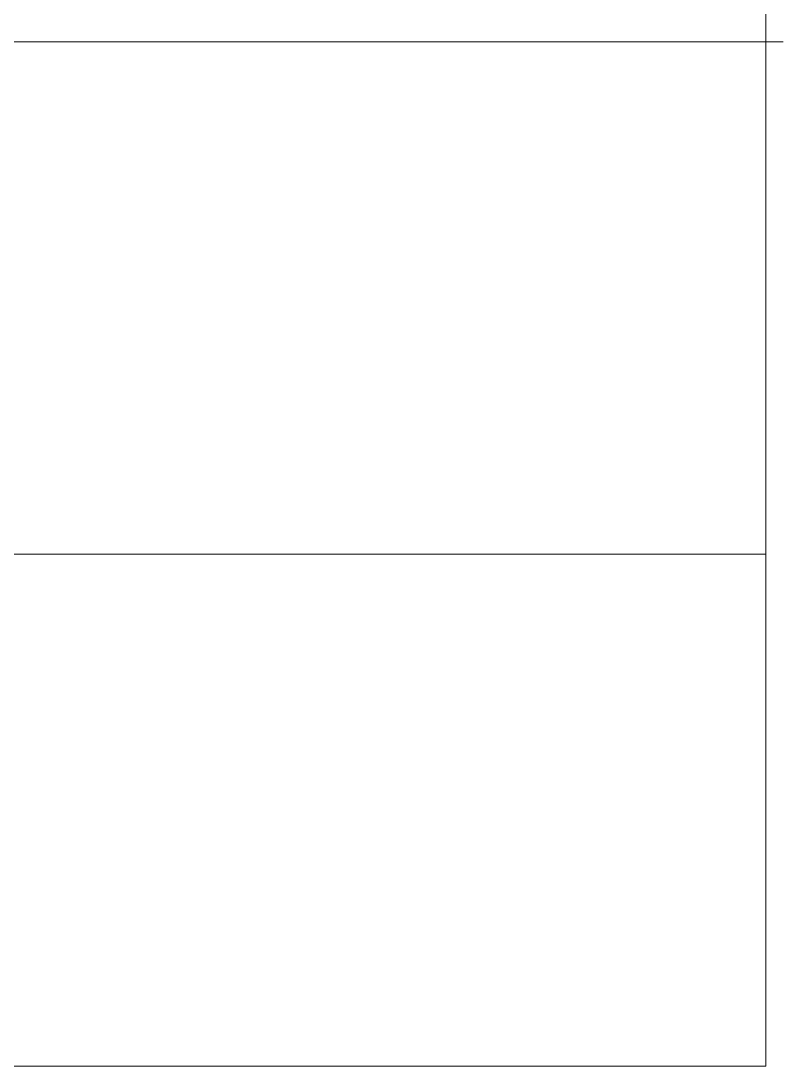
# Model space of a CAD drawing. Header units: millimetres. Extents: x 0 to 4030, y 0 to 2816.
# Drawn here: x 3862.5 to 4030.2, y 0 to 229.9 of the extents above; entities that cross this region are included whole.
import ezdxf

# ---------------------------------------------------------------- set-up
doc = ezdxf.new("R2010")
doc.units = ezdxf.units.MM
doc.header["$MEASUREMENT"] = 0
doc.layers.add('Domyślny', color=7, linetype='Continuous', true_color=0x000000)

msp = doc.modelspace()

# ---------------------------------------------------------------- linework, layer by layer
at = {"layer": 'Domyślny', "color": 18, "lineweight": 15, "true_color": 0x000000}
for p, q in [((4026.42, 0), (4026.42, 2815.71)), ((4026.42, 450.53), (4026.42, 0)), ((2507.18, 225.29), (4030.23, 225.29)), ((2507.18, 112.62), (4026.41, 112.62)), ((4026.42, 0), (0, 0)), ((4026.42, 0), (2507.18, 0))]:
    msp.add_line(p, q, dxfattribs=at)

doc.saveas('drawing.dxf')
